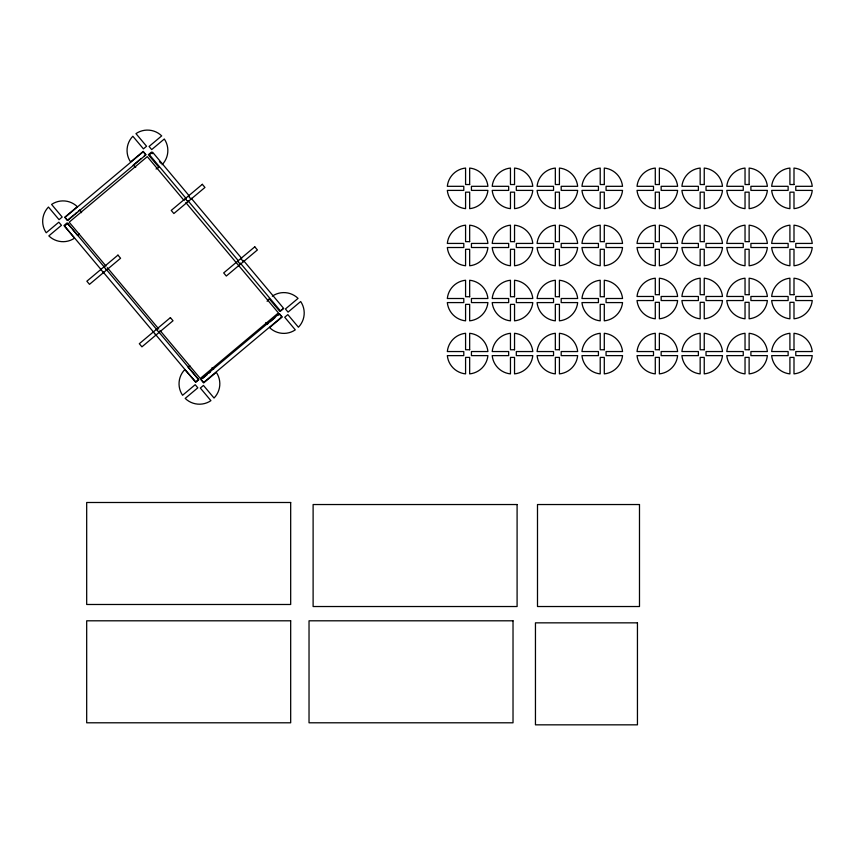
<?xml version="1.0" encoding="UTF-8"?>
<svg xmlns="http://www.w3.org/2000/svg" width="855" height="855" viewBox="0 0 855 855"><rect width="100%" height="100%" fill="white"/><g stroke="black" fill="none" stroke-linecap="round" stroke-linejoin="round"><path stroke-width="1.28" d="M73.615 215.097L67.31 220.398L64.691 217.266L77.303 206.686A20.402 20.402 0 0 0 51.589 204.431L62.18 217.052L59.048 219.671L48.457 207.049A20.402 20.402 0 0 0 46.213 232.774L58.835 222.182L61.453 225.314L48.831 235.895A20.402 20.402 0 0 0 74.556 238.15L63.965 225.528L67.085 222.909L71.061 227.644M75.197 213.782L76.779 212.457M78.35 211.132L79.932 209.806A20.402 20.402 0 0 1 81.567 212.681M141.107 158.474L133.22 165.09A20.402 20.402 0 0 0 135.763 167.206M144.26 155.834L145.831 154.509L143.213 151.378L130.591 161.969A20.402 20.402 0 0 1 132.846 136.244L143.437 148.866L146.558 146.248L135.966 133.626A20.402 20.402 0 0 1 161.691 135.881L149.069 146.462L151.688 149.593L164.31 139.002A20.402 20.402 0 0 1 162.065 164.726M195.806 381.854L184.83 369.563A20.402 20.402 0 0 0 182.575 395.288L195.197 384.697L197.815 387.817L185.193 398.409A20.402 20.402 0 0 0 210.918 400.664L200.327 388.042L203.458 385.423L214.039 398.035A20.402 20.402 0 0 0 216.294 372.32L203.672 382.912L201.053 379.78M196.201 381.533L198.542 379.567L187.95 366.945A20.402 20.402 0 0 1 189.842 365.801M281.359 310.066L279.799 311.38L269.207 298.758A20.402 20.402 0 0 0 267.102 301.313M281.755 309.745L282.92 308.762M202.624 378.455L207.359 374.49M208.941 373.165L210.512 371.84M268.534 323.158L266.952 324.483A20.402 20.402 0 0 1 265.809 322.591M270.116 321.833L274.84 317.868M278.003 315.217L279.574 313.892L282.203 317.013L269.582 327.604A20.402 20.402 0 0 0 295.296 329.859L284.715 317.237L287.836 314.619L298.427 327.23A20.402 20.402 0 0 0 300.671 301.516L288.06 312.107L285.431 308.976L298.053 298.384A20.402 20.402 0 0 0 272.328 296.14M189.436 196.105L152.585 152.19L149.465 154.808L186.315 198.723M191.146 198.146L241.709 258.402M243.429 260.444L283.71 308.452L280.579 311.07L240.298 263.073M152.799 153.676L151.474 152.105L148.343 154.723L158.934 167.345A20.402 20.402 0 0 1 156.059 168.98M159.415 161.563L160.74 163.145M188.346 196.052L190.975 199.183M240.8 258.563L243.419 261.683M188.025 200.765L238.588 261.032M185.225 198.681L187.844 201.801M237.669 261.181L240.298 264.302M184.135 200.551L147.284 156.636L69.159 222.193L106.009 266.108M185.845 202.592L278.409 312.898L200.273 378.455L159.992 330.458M107.313 267.668L158.731 328.951M104.534 267.337L67.684 223.422L64.563 226.051L101.414 269.966M106.255 269.389L156.818 329.645M158.528 331.687L198.809 379.684L195.677 382.313L155.407 334.305M72.386 229.215L77.677 235.531A20.402 20.402 0 0 0 79.13 233.864M103.968 266.856L106.586 269.988M156.412 329.357L159.041 332.488M103.124 272.008L153.686 332.264M100.847 269.475L103.466 272.606M153.291 331.986L155.909 335.107M212.008 367.736A20.402 20.402 0 0 1 213.675 369.189M143.213 151.784L65.087 217.341L67.705 220.462L145.831 154.905L143.213 151.784M117.958 255.121L86.857 281.21L89.486 284.341L120.576 258.253L117.958 255.121M202.336 184.317L171.235 210.416L173.864 213.536L204.954 187.448L202.336 184.317M170.401 317.622L139.312 343.721L141.93 346.841L173.02 320.753L170.401 317.622M254.779 246.828L223.689 272.916L226.308 276.037L257.408 249.949L254.779 246.828M279.147 313.774L201.011 379.331L203.64 382.463L281.765 316.906L279.147 313.774M469.662 184.53L465.58 184.53L465.58 168.061A20.402 20.402 0 0 0 447.325 186.315L463.795 186.315L463.795 190.398L447.325 190.398A20.402 20.402 0 0 0 465.58 208.652L465.58 192.172L469.662 192.172L469.662 208.652A20.402 20.402 0 0 0 487.916 190.398L471.436 190.398L471.436 186.315L487.916 186.315A20.402 20.402 0 0 0 469.662 168.061L469.662 184.53M514.539 184.53L510.456 184.53L510.456 168.061A20.402 20.402 0 0 0 492.202 186.315L508.672 186.315L508.672 190.398L492.202 190.398A20.402 20.402 0 0 0 510.456 208.652L510.456 192.172L514.539 192.172L514.539 208.652A20.402 20.402 0 0 0 532.793 190.398L516.313 190.398L516.313 186.315L532.793 186.315A20.402 20.402 0 0 0 514.539 168.061L514.539 184.53M559.416 184.53L555.333 184.53L555.333 168.061A20.402 20.402 0 0 0 537.079 186.315L553.548 186.315L553.548 190.398L537.079 190.398A20.402 20.402 0 0 0 555.333 208.652L555.333 192.172L559.416 192.172L559.416 208.652A20.402 20.402 0 0 0 577.67 190.398L561.19 190.398L561.19 186.315L577.67 186.315A20.402 20.402 0 0 0 559.416 168.061L559.416 184.53M604.293 184.53L600.21 184.53L600.21 168.061A20.402 20.402 0 0 0 581.956 186.315L598.425 186.315L598.425 190.398L581.956 190.398A20.402 20.402 0 0 0 600.21 208.652L600.21 192.172L604.293 192.172L604.293 208.652A20.402 20.402 0 0 0 622.547 190.398L606.067 190.398L606.067 186.315L622.547 186.315A20.402 20.402 0 0 0 604.293 168.061L604.293 184.53M659.365 184.53L655.283 184.53L655.283 168.061A20.402 20.402 0 0 0 637.028 186.315L653.498 186.315L653.498 190.398L637.028 190.398A20.402 20.402 0 0 0 655.283 208.652L655.283 192.172L659.365 192.172L659.365 208.652A20.402 20.402 0 0 0 677.62 190.398L661.15 190.398L661.15 186.315L677.62 186.315A20.402 20.402 0 0 0 659.365 168.061L659.365 184.53M704.242 184.53L700.16 184.53L700.16 168.061A20.402 20.402 0 0 0 681.905 186.315L698.375 186.315L698.375 190.398L681.905 190.398A20.402 20.402 0 0 0 700.16 208.652L700.16 192.172L704.242 192.172L704.242 208.652A20.402 20.402 0 0 0 722.496 190.398L706.027 190.398L706.027 186.315L722.496 186.315A20.402 20.402 0 0 0 704.242 168.061L704.242 184.53M749.119 184.53L745.036 184.53L745.036 168.061A20.402 20.402 0 0 0 726.782 186.315L743.252 186.315L743.252 190.398L726.782 190.398A20.402 20.402 0 0 0 745.036 208.652L745.036 192.172L749.119 192.172L749.119 208.652A20.402 20.402 0 0 0 767.373 190.398L750.904 190.398L750.904 186.315L767.373 186.315A20.402 20.402 0 0 0 749.119 168.061L749.119 184.53M793.996 184.53L789.913 184.53L789.913 168.061A20.402 20.402 0 0 0 771.659 186.315L788.128 186.315L788.128 190.398L771.659 190.398A20.402 20.402 0 0 0 789.913 208.652L789.913 192.172L793.996 192.172L793.996 208.652A20.402 20.402 0 0 0 812.25 190.398L795.781 190.398L795.781 186.315L812.25 186.315A20.402 20.402 0 0 0 793.996 168.061L793.996 184.53M469.662 241.644L465.58 241.644L465.58 225.175A20.402 20.402 0 0 0 447.325 243.429L463.795 243.429L463.795 247.512L447.325 247.512A20.402 20.402 0 0 0 465.58 265.766L465.58 249.297L469.662 249.297L469.662 265.766A20.402 20.402 0 0 0 487.916 247.512L471.436 247.512L471.436 243.429L487.916 243.429A20.402 20.402 0 0 0 469.662 225.175L469.662 241.644M514.539 241.644L510.456 241.644L510.456 225.175A20.402 20.402 0 0 0 492.202 243.429L508.672 243.429L508.672 247.512L492.202 247.512A20.402 20.402 0 0 0 510.456 265.766L510.456 249.297L514.539 249.297L514.539 265.766A20.402 20.402 0 0 0 532.793 247.512L516.313 247.512L516.313 243.429L532.793 243.429A20.402 20.402 0 0 0 514.539 225.175L514.539 241.644M559.416 241.644L555.333 241.644L555.333 225.175A20.402 20.402 0 0 0 537.079 243.429L553.548 243.429L553.548 247.512L537.079 247.512A20.402 20.402 0 0 0 555.333 265.766L555.333 249.297L559.416 249.297L559.416 265.766A20.402 20.402 0 0 0 577.67 247.512L561.19 247.512L561.19 243.429L577.67 243.429A20.402 20.402 0 0 0 559.416 225.175L559.416 241.644M604.293 241.644L600.21 241.644L600.21 225.175A20.402 20.402 0 0 0 581.956 243.429L598.425 243.429L598.425 247.512L581.956 247.512A20.402 20.402 0 0 0 600.21 265.766L600.21 249.297L604.293 249.297L604.293 265.766A20.402 20.402 0 0 0 622.547 247.512L606.067 247.512L606.067 243.429L622.547 243.429A20.402 20.402 0 0 0 604.293 225.175L604.293 241.644M659.365 241.644L655.283 241.644L655.283 225.175A20.402 20.402 0 0 0 637.028 243.429L653.498 243.429L653.498 247.512L637.028 247.512A20.402 20.402 0 0 0 655.283 265.766L655.283 249.297L659.365 249.297L659.365 265.766A20.402 20.402 0 0 0 677.62 247.512L661.15 247.512L661.15 243.429L677.62 243.429A20.402 20.402 0 0 0 659.365 225.175L659.365 241.644M704.242 241.644L700.16 241.644L700.16 225.175A20.402 20.402 0 0 0 681.905 243.429L698.375 243.429L698.375 247.512L681.905 247.512A20.402 20.402 0 0 0 700.16 265.766L700.16 249.297L704.242 249.297L704.242 265.766A20.402 20.402 0 0 0 722.496 247.512L706.027 247.512L706.027 243.429L722.496 243.429A20.402 20.402 0 0 0 704.242 225.175L704.242 241.644M749.119 241.644L745.036 241.644L745.036 225.175A20.402 20.402 0 0 0 726.782 243.429L743.252 243.429L743.252 247.512L726.782 247.512A20.402 20.402 0 0 0 745.036 265.766L745.036 249.297L749.119 249.297L749.119 265.766A20.402 20.402 0 0 0 767.373 247.512L750.904 247.512L750.904 243.429L767.373 243.429A20.402 20.402 0 0 0 749.119 225.175L749.119 241.644M793.996 241.644L789.913 241.644L789.913 225.175A20.402 20.402 0 0 0 771.659 243.429L788.128 243.429L788.128 247.512L771.659 247.512A20.402 20.402 0 0 0 789.913 265.766L789.913 249.297L793.996 249.297L793.996 265.766A20.402 20.402 0 0 0 812.25 247.512L795.781 247.512L795.781 243.429L812.25 243.429A20.402 20.402 0 0 0 793.996 225.175L793.996 241.644M659.365 294.686L655.283 294.686L655.283 278.206A20.402 20.402 0 0 0 637.028 296.471L653.498 296.471L653.498 300.543L637.028 300.543A20.402 20.402 0 0 0 655.283 318.797L655.283 302.328L659.365 302.328L659.365 318.797A20.402 20.402 0 0 0 677.62 300.543L661.15 300.543L661.15 296.471L677.62 296.471A20.402 20.402 0 0 0 659.365 278.206L659.365 294.686M704.242 294.686L700.16 294.686L700.16 278.206A20.402 20.402 0 0 0 681.905 296.471L698.375 296.471L698.375 300.543L681.905 300.543A20.402 20.402 0 0 0 700.16 318.797L700.16 302.328L704.242 302.328L704.242 318.797A20.402 20.402 0 0 0 722.496 300.543L706.027 300.543L706.027 296.471L722.496 296.471A20.402 20.402 0 0 0 704.242 278.206L704.242 294.686M749.119 294.686L745.036 294.686L745.036 278.206A20.402 20.402 0 0 0 726.782 296.471L743.252 296.471L743.252 300.543L726.782 300.543A20.402 20.402 0 0 0 745.036 318.797L745.036 302.328L749.119 302.328L749.119 318.797A20.402 20.402 0 0 0 767.373 300.543L750.904 300.543L750.904 296.471L767.373 296.471A20.402 20.402 0 0 0 749.119 278.206L749.119 294.686M793.996 294.686L789.913 294.686L789.913 278.206A20.402 20.402 0 0 0 771.659 296.471L788.128 296.471L788.128 300.543L771.659 300.543A20.402 20.402 0 0 0 789.913 318.797L789.913 302.328L793.996 302.328L793.996 318.797A20.402 20.402 0 0 0 812.25 300.543L795.781 300.543L795.781 296.471L812.25 296.471A20.402 20.402 0 0 0 793.996 278.206L793.996 294.686M469.662 296.728L465.58 296.728L465.58 280.248A20.402 20.402 0 0 0 447.325 298.502L463.795 298.502L463.795 302.585L447.325 302.585A20.402 20.402 0 0 0 465.58 320.839L465.58 304.369L469.662 304.369L469.662 320.839A20.402 20.402 0 0 0 487.916 302.585L471.436 302.585L471.436 298.502L487.916 298.502A20.402 20.402 0 0 0 469.662 280.248L469.662 296.728M514.539 296.728L510.456 296.728L510.456 280.248A20.402 20.402 0 0 0 492.202 298.502L508.672 298.502L508.672 302.585L492.202 302.585A20.402 20.402 0 0 0 510.456 320.839L510.456 304.369L514.539 304.369L514.539 320.839A20.402 20.402 0 0 0 532.793 302.585L516.313 302.585L516.313 298.502L532.793 298.502A20.402 20.402 0 0 0 514.539 280.248L514.539 296.728M559.416 296.728L555.333 296.728L555.333 280.248A20.402 20.402 0 0 0 537.079 298.502L553.548 298.502L553.548 302.585L537.079 302.585A20.402 20.402 0 0 0 555.333 320.839L555.333 304.369L559.416 304.369L559.416 320.839A20.402 20.402 0 0 0 577.67 302.585L561.19 302.585L561.19 298.502L577.67 298.502A20.402 20.402 0 0 0 559.416 280.248L559.416 296.728M604.293 296.728L600.21 296.728L600.21 280.248A20.402 20.402 0 0 0 581.956 298.502L598.425 298.502L598.425 302.585L581.956 302.585A20.402 20.402 0 0 0 600.21 320.839L600.21 304.369L604.293 304.369L604.293 320.839A20.402 20.402 0 0 0 622.547 302.585L606.067 302.585L606.067 298.502L622.547 298.502A20.402 20.402 0 0 0 604.293 280.248L604.293 296.728M469.662 349.759L465.58 349.759L465.58 333.29A20.402 20.402 0 0 0 447.325 351.544L463.795 351.544L463.795 355.627L447.325 355.627A20.402 20.402 0 0 0 465.58 373.881L465.58 357.401L469.662 357.401L469.662 373.881A20.402 20.402 0 0 0 487.916 355.627L471.436 355.627L471.436 351.544L487.916 351.544A20.402 20.402 0 0 0 469.662 333.29L469.662 349.759M514.539 349.759L510.456 349.759L510.456 333.29A20.402 20.402 0 0 0 492.202 351.544L508.672 351.544L508.672 355.627L492.202 355.627A20.402 20.402 0 0 0 510.456 373.881L510.456 357.401L514.539 357.401L514.539 373.881A20.402 20.402 0 0 0 532.793 355.627L516.313 355.627L516.313 351.544L532.793 351.544A20.402 20.402 0 0 0 514.539 333.29L514.539 349.759M559.416 349.759L555.333 349.759L555.333 333.29A20.402 20.402 0 0 0 537.079 351.544L553.548 351.544L553.548 355.627L537.079 355.627A20.402 20.402 0 0 0 555.333 373.881L555.333 357.401L559.416 357.401L559.416 373.881A20.402 20.402 0 0 0 577.67 355.627L561.19 355.627L561.19 351.544L577.67 351.544A20.402 20.402 0 0 0 559.416 333.29L559.416 349.759M604.293 349.759L600.21 349.759L600.21 333.29A20.402 20.402 0 0 0 581.956 351.544L598.425 351.544L598.425 355.627L581.956 355.627A20.402 20.402 0 0 0 600.21 373.881L600.21 357.401L604.293 357.401L604.293 373.881A20.402 20.402 0 0 0 622.547 355.627L606.067 355.627L606.067 351.544L622.547 351.544A20.402 20.402 0 0 0 604.293 333.29L604.293 349.759M659.365 349.759L655.283 349.759L655.283 333.29A20.402 20.402 0 0 0 637.028 351.544L653.498 351.544L653.498 355.627L637.028 355.627A20.402 20.402 0 0 0 655.283 373.881L655.283 357.401L659.365 357.401L659.365 373.881A20.402 20.402 0 0 0 677.62 355.627L661.15 355.627L661.15 351.544L677.62 351.544A20.402 20.402 0 0 0 659.365 333.29L659.365 349.759M704.242 349.759L700.16 349.759L700.16 333.29A20.402 20.402 0 0 0 681.905 351.544L698.375 351.544L698.375 355.627L681.905 355.627A20.402 20.402 0 0 0 700.16 373.881L700.16 357.401L704.242 357.401L704.242 373.881A20.402 20.402 0 0 0 722.496 355.627L706.027 355.627L706.027 351.544L722.496 351.544A20.402 20.402 0 0 0 704.242 333.29L704.242 349.759M749.119 349.759L745.036 349.759L745.036 333.29A20.402 20.402 0 0 0 726.782 351.544L743.252 351.544L743.252 355.627L726.782 355.627A20.402 20.402 0 0 0 745.036 373.881L745.036 357.401L749.119 357.401L749.119 373.881A20.402 20.402 0 0 0 767.373 355.627L750.904 355.627L750.904 351.544L767.373 351.544A20.402 20.402 0 0 0 749.119 333.29L749.119 349.759M793.996 349.759L789.913 349.759L789.913 333.29A20.402 20.402 0 0 0 771.659 351.544L788.128 351.544L788.128 355.627L771.659 355.627A20.402 20.402 0 0 0 789.913 373.881L789.913 357.401L793.996 357.401L793.996 373.881A20.402 20.402 0 0 0 812.25 355.627L795.781 355.627L795.781 351.544L812.25 351.544A20.402 20.402 0 0 0 793.996 333.29L793.996 349.759M290.679 502.494L86.686 502.494L86.686 604.485L290.679 604.485L290.679 502.494M517.093 504.536L313.112 504.536L313.112 606.526L517.093 606.526L517.093 504.536M639.487 504.536L537.496 504.536L537.496 606.526L639.487 606.526L639.487 504.536M290.679 620.805L86.686 620.805L86.686 722.796L290.679 722.796L290.679 620.805M513.021 620.805L309.029 620.805L309.029 722.796L513.021 722.796L513.021 620.805M637.445 622.846L535.454 622.846L535.454 724.837L637.445 724.837L637.445 622.846"/></g></svg>
